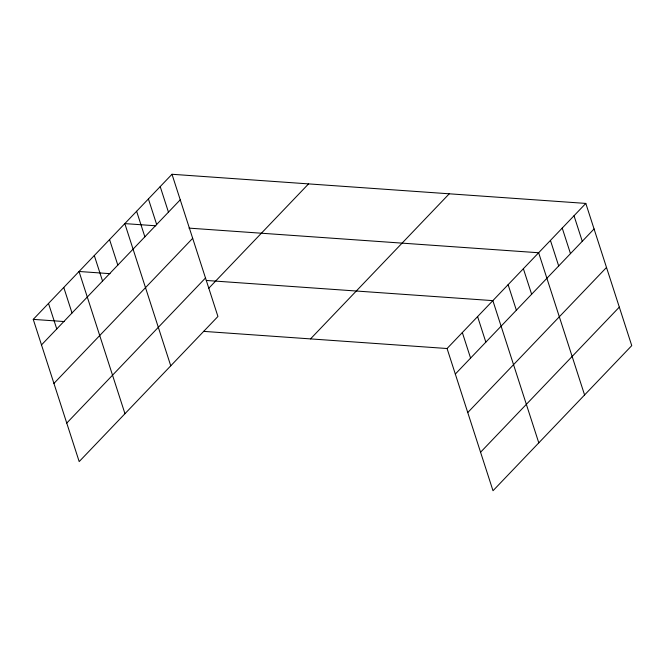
<?xml version="1.0" encoding="UTF-8"?>
<svg xmlns="http://www.w3.org/2000/svg" width="665" height="665" viewBox="0 0 665 665"><rect width="100%" height="100%" fill="white"/><g stroke="black" fill="none" stroke-linecap="round" stroke-linejoin="round"><path stroke-width="1" d="M171.994 174.272L217.929 316.482L79.185 461.585L33.25 319.375L171.994 174.272L585.815 203.415L631.75 345.625L493.006 490.728L447.071 348.518L585.815 203.415M41.496 344.919L180.248 199.808M53.931 383.414L192.684 238.311M66.749 423.081L205.493 277.978M208.66 288.361L308.56 183.889M310.513 338.901L449.257 193.798M455.317 374.062L594.069 228.951M467.753 412.558L606.505 267.455M480.571 452.225L619.314 307.122M155.859 225.792L124.821 223.606L170.755 365.817M188.968 228.12L538.642 252.75L584.577 394.96M110.074 273.672L79.035 271.486L124.97 413.705M206.283 280.455L492.856 300.63L538.791 442.848M33.25 319.375L64.289 321.561M203.457 331.361L447.071 348.518M574.02 215.751L582.274 241.287M562.233 228.078L570.479 253.623M550.437 240.414L558.683 265.958M523.38 268.71L531.634 294.254M508.118 284.67L516.364 310.214M477.595 316.598L485.841 342.134M462.333 332.558L470.579 358.094M160.207 186.607L168.453 212.143M148.411 198.935L156.657 224.479M136.616 211.27L144.862 236.815M109.559 239.566L117.813 265.111M94.297 255.526L102.551 281.071M63.774 287.455L72.02 312.991M48.512 303.415L56.758 328.951"/></g></svg>
